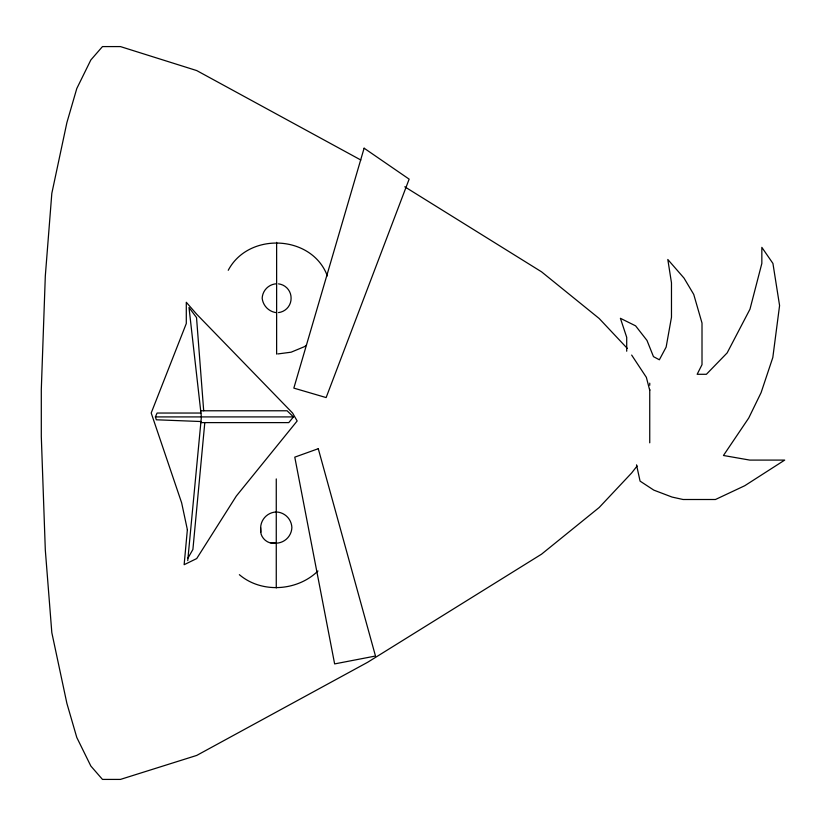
<?xml version="1.0" encoding="UTF-8"?>
<svg xmlns="http://www.w3.org/2000/svg" width="826" height="826" viewBox="0 0 826 826"><rect width="100%" height="100%" fill="white"/><g stroke="black" fill="none" stroke-linecap="round" stroke-linejoin="round"><path stroke-width="1.24" d="M187.739 560.617L201.389 416.913L188.999 307.509L196.526 317.566L203.692 410.78M204.796 422.613L192.902 549.476L187.987 558.066M260.644 527.577L261.047 533.978A13.422 13.371 45 0 0 269.865 542.796L276.266 543.198A16.21 16.148 -45 0 0 291.877 527.577A16.21 16.148 45 0 0 276.266 511.965A16.21 16.148 -45 0 0 260.644 527.577L260.644 532.202M200.955 421.528L156.321 419.784L155.391 416.913L157.085 413.041L200.955 413.041M228.244 270.288C248.585 231.621 312.063 234.698 327.344 275.905M637.073 466.029L631.653 472.957L599.191 507.494L541.546 554.174L367.632 662.287L196.712 755.429L120.441 779.414L102.476 779.414L90.839 766.032L76.787 737.463L66.896 703.411L51.821 632.644L45.316 550.044L41.3 436.51L41.3 389.49L45.316 275.956L51.821 193.356L66.896 122.589L76.787 88.537L90.839 59.968L102.476 46.586L120.441 46.586L196.712 70.571L360.838 160.017M200.697 410.78L287.107 410.78L293.457 416.913L288.79 422.613L200.852 422.613M306.487 345.134L304.567 346.61L291.093 352.196L277.835 353.941M317.969 570.983C297.329 591.199 261.553 593.615 239.364 574.679M155.391 416.913L293.457 416.913M270.835 543.012L276.266 543.198M404.781 186.8L541.546 271.826L599.191 318.506L627.264 348.376M631.653 355.077L646.366 377.358L649.742 390.378M636.516 464.842L640.067 481.114L653.81 490.128L672.054 497.066L683.092 499.503L715.461 499.503L744.753 485.729L784.7 460.092L749.76 460.092L723.452 455.487L748.738 418.008L761.107 392.608L772.816 357.513L779.579 305.548L772.929 263.432L761.84 247.366L761.84 263.432L749.977 309.182L727.148 352.909L706.395 374.292L697.154 374.292L702.007 364.658L702.007 323.049L693.737 294.417L684.011 278.083L667.811 259.488L671.476 282.833L671.476 317.256L666.138 347.096L659.365 359.785L653.469 356.636L646.985 340.426L635.597 325.847L620.409 318.309L626.707 337.328L626.707 351.226M649.742 383.171L649.742 385.298M649.742 389.366L649.742 442.829M276.627 242.359L276.627 354.096M276.266 478.925L276.266 587.926M278.527 283.865A14.207 14.145 45 0 1 291.093 298.227A14.207 14.145 -45 0 1 278.527 312.589M276.627 283.772A15.126 15.064 -45 0 0 262.172 298.227A16.262 16.19 45 0 0 276.627 312.693M187.368 529.693L184.146 564.705L196.712 558.562L236.329 496.044L297.164 420.971L292.549 413L196.712 314.231L186.294 302.285L186.294 323.524L151.199 413L181.648 502.858L187.368 529.693M364.111 148.195L293.839 388.117L326.136 397.574L409.138 179.139L364.111 148.195M318.268 448.704L294.779 457.15L334.633 663.908L375.489 656.03L318.268 448.704"/></g></svg>
